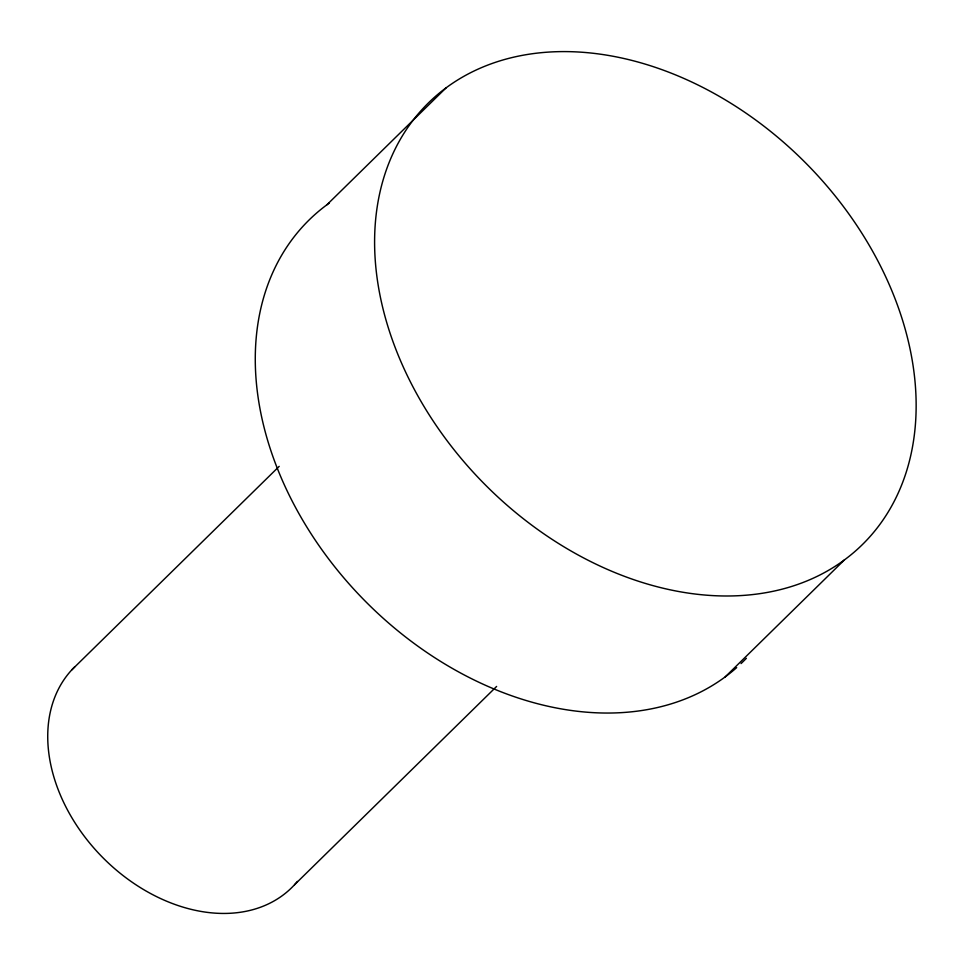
<?xml version="1.0" encoding="UTF-8"?>
<svg xmlns="http://www.w3.org/2000/svg" width="964" height="964" viewBox="0 0 964 964"><rect width="100%" height="100%" fill="white"/><g stroke="black" fill="none" stroke-linecap="round" stroke-linejoin="round"><path stroke-width="1.45" d="M326.929 204.778L446.199 87.736M71.71 669.956L279.186 466.371M294.526 884.747L496.617 686.44M725.157 676.945L844.428 559.903A309.589 227.07 45.5 0 0 704.6 88.339A309.589 227.07 45.5 0 0 386.926 323.205A309.589 227.07 45.5 0 0 844.428 559.903M736.677 667.606A309.589 227.07 45.5 0 1 347.932 582.605A309.589 227.07 45.5 0 1 329.266 203.079M746.365 658.304A309.589 227.07 45.5 0 1 741.063 663.569M297.43 881.409A154.794 113.535 45.5 0 1 106.245 860.997A154.794 113.535 45.5 0 1 74.794 666.775"/></g></svg>
